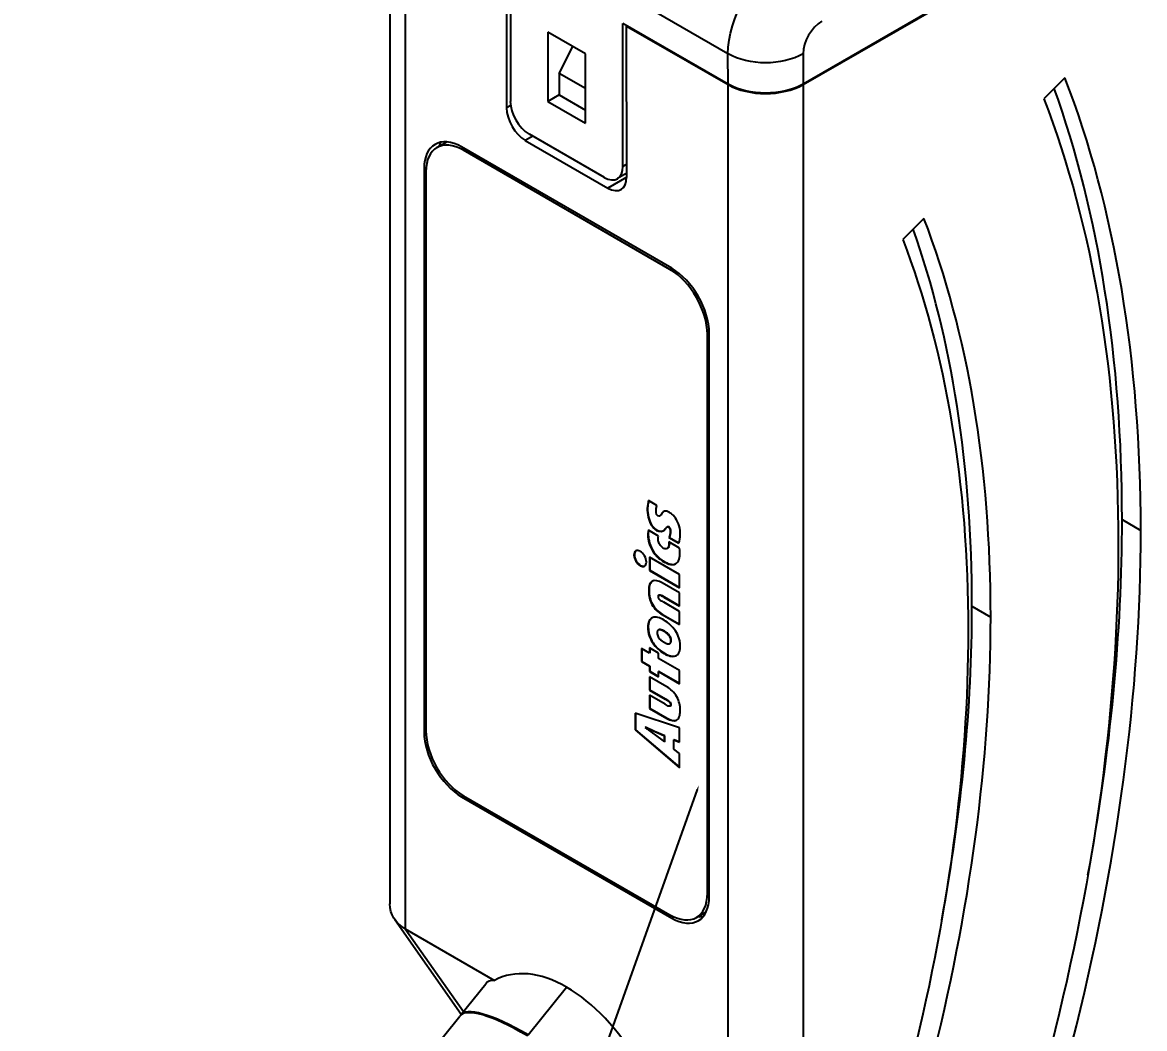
# Model space of a CAD drawing. Header units: millimetres. Extents: x -383313 to -161684, y -117025 to 99224.
# Drawn here: x -327514.59 to -327472.3, y 30512.63 to 30550.56 of the extents above; entities that cross this region are included whole.
import ezdxf
from ezdxf import colors
from ezdxf.entities.mleader import LeaderData, LeaderLine
from ezdxf.math import Vec2, Vec3

# ---------------------------------------------------------------- set-up
doc = ezdxf.new("R2010")
doc.units = ezdxf.units.MM
doc.header["$MEASUREMENT"] = 0
doc.layers.get('Defpoints').update_dxf_attribs({"color": 31})
doc.layers.add('001__КОНСТРУКТИВ__размеры внутр.', color=7, linetype='Continuous')
doc.layers.add('PV-2BB', color=7, linetype='Continuous')
doc.styles.add('PSTUDIO', font='arial.ttf')
doc.dimstyles.new('PS_TICK', dxfattribs={"dimscale": 100, "dimtxt": 2.5, "dimasz": 1, "dimexe": 2, "dimexo": 2, "dimgap": 1, "dimtad": 1, "dimdec": 0, "dimzin": 0, "dimdsep": 46, "dimtxsty": 'PSTUDIO', "dimblk": 'ARCHTICK', "dimcen": 2, "dimdle": 1.5, "dimse1": 1, "dimse2": 1, "dimadec": 0, "dimazin": 0, "dimtfac": 1, "dimtdec": 0, "dimtix": 1, "dimtmove": 1, "dimatfit": 3, "dimldrblk": 'ARCHTICK', "dimfxl": 1, "dimtolj": 1, "dimtzin": 0, "dimarcsym": 0})

# ---------------------------------------------------------------- blocks, each defined once
blk = doc.blocks.new('_ArchTick')
at = {"color": 0, "linetype": 'ByBlock', "const_width": 0.15}
blk.add_lwpolyline([(-0.5, -0.5), (0.5, 0.5)], dxfattribs=at)
blk = doc.blocks.new('*D235')
at = {"layer": '001__КОНСТРУКТИВ__размеры внутр.', "color": 0, "lineweight": -2, "ltscale": 100, "transparency": 16777216}
blk.add_line((-329738.953, 30479.019), (-327438.953, 30479.019), dxfattribs=at)
at = {"layer": 'Defpoints', "color": 0, "ltscale": 100, "transparency": 16777216}
for p in [(-329588.953, 31204.057), (-327588.953, 31204.057), (-327588.953, 30479.019)]:
    blk.add_point(p, dxfattribs=at)
at = {"layer": '001__КОНСТРУКТИВ__размеры внутр.', "color": 0, "lineweight": -2, "ltscale": 100, "transparency": 16777216, "xscale": 100, "yscale": 100, "zscale": 100, "rotation": 180}
blk.add_blockref('_ArchTick', (-329588.953, 30479.019), dxfattribs=at)
at = {"layer": '001__КОНСТРУКТИВ__размеры внутр.', "color": 0, "lineweight": -2, "ltscale": 100, "transparency": 16777216, "xscale": 100, "yscale": 100, "zscale": 100}
blk.add_blockref('_ArchTick', (-327588.953, 30479.019), dxfattribs=at)
at = {"layer": '001__КОНСТРУКТИВ__размеры внутр.', "color": 0, "ltscale": 100, "transparency": 16777216, "insert": (-328588.953, 30706.663), "char_height": 250, "attachment_point": 5, "style": 'PSTUDIO'}
blk.add_mtext('\\A1;2000', dxfattribs=at)
blk = doc.blocks.new('*U231')
at = {"layer": 'PV-2BB'}
for p, q in [((1321.006, 74.7, 1395.706), (1313.102, 66.796, 1379.898)), ((1324.149, 68.83, 1392.979), (1321.283, 74.563, 1395.846)), ((1321.046, 74.326, 1395.372), (1313.116, 66.396, 1379.512)), ((1321.946, 72.527, 1394.473), (1320.782, 71.364, 1392.146)), ((1321.983, 72.463, 1394.446), (1320.883, 71.363, 1392.246)), ((1319.216, 71.996, 1391.212), (1314.883, 67.663, 1382.546)), ((1319.216, 71.946, 1391.162), (1314.916, 67.646, 1382.562)), ((1319.253, 71.978, 1391.231), (1319.216, 71.996, 1391.212)), ((1319.549, 71.987, 1391.536), (1319.724, 71.9, 1391.623)), ((1321.749, 67.93, 1389.679), (1319.883, 71.663, 1391.546)), ((1321.716, 67.946, 1389.662), (1319.883, 71.613, 1391.496)), ((1319.916, 71.596, 1391.512), (1319.883, 71.613, 1391.496)), ((1320.855, 71.327, 1392.183), (1320.782, 71.364, 1392.146)), ((1321.916, 71.396, 1393.312), (1321.383, 70.863, 1392.246)), ((1322.249, 70.73, 1392.979), (1321.916, 71.396, 1393.312)), ((1320.782, 70.864, 1391.646), (1321.516, 69.397, 1390.913)), ((1320.916, 70.797, 1391.713), (1320.782, 70.864, 1391.646)), ((1320.883, 70.863, 1391.746), (1321.549, 69.53, 1391.079)), ((1321.383, 70.863, 1392.246), (1321.716, 70.196, 1391.912)), ((1321.583, 70.763, 1392.346), (1321.383, 70.863, 1392.246)), ((1321.749, 70.93, 1392.679), (1321.582, 70.764, 1392.346)), ((1321.749, 70.93, 1392.679), (1322.139, 70.951, 1393.09)), ((1321.983, 70.463, 1392.446), (1321.749, 70.93, 1392.679)), ((1321.582, 70.764, 1392.346), (1321.816, 70.296, 1392.112)), ((1321.716, 70.196, 1391.912), (1322.249, 70.73, 1392.979)), ((1321.883, 69.363, 1391.246), (1322.983, 70.463, 1393.446)), ((1323.916, 68.596, 1392.512), (1322.983, 70.463, 1393.446)), ((1321.849, 69.23, 1391.079), (1323.012, 70.394, 1393.406)), ((1323.019, 70.39, 1393.409), (1323.012, 70.394, 1393.406)), ((1323.012, 70.394, 1393.406), (1323.913, 68.593, 1392.506)), ((1321.849, 69.23, 1391.079), (1321.516, 69.397, 1390.913)), ((1321.949, 69.33, 1391.279), (1321.883, 69.363, 1391.246)), ((1321.88, 69.261, 1391.141), (1321.716, 69.343, 1391.059)), ((1323.916, 68.596, 1392.512), (1324.149, 68.83, 1392.979)), ((1315.983, 60.663, 1376.646), (1323.913, 68.593, 1392.506)), ((1323.919, 68.59, 1392.509), (1323.916, 68.596, 1392.512)), ((1321.716, 67.946, 1389.662), (1321.749, 67.93, 1389.679)), ((1314.916, 67.646, 1382.562), (1314.883, 67.663, 1382.546)), ((1325.149, 67.83, 1392.979), (1324.916, 67.596, 1392.512)), ((1324.913, 67.593, 1392.506), (1317.072, 59.752, 1376.824)), ((1324.916, 67.596, 1392.512), (1324.909, 67.6, 1392.509)), ((1324.913, 67.593, 1392.506), (1333.313, 63.393, 1396.706)), ((1334.243, 62.933, 1397.176), (1324.916, 67.596, 1392.512)), ((1317.416, 62.646, 1380.062), (1321.716, 66.946, 1388.662)), ((1317.416, 62.596, 1380.012), (1321.749, 66.93, 1388.679)), ((1321.749, 66.93, 1388.679), (1321.716, 66.946, 1388.662)), ((1313.048, 66.611, 1379.658), (1313.206, 64.995, 1378.201)), ((1314.883, 66.663, 1381.546), (1316.749, 62.93, 1379.679)), ((1314.916, 66.646, 1381.562), (1314.883, 66.663, 1381.546)), ((1314.916, 66.646, 1381.562), (1316.749, 62.98, 1379.729)), ((1313.116, 66.396, 1379.512), (1313.908, 64.813, 1378.721)), ((1313.116, 66.396, 1379.512), (1313.254, 64.987, 1378.241)), ((1319.727, 66.303, 1386.03), (1319.654, 66.451, 1386.105)), ((1319.515, 66.044, 1385.559), (1319.424, 66.226, 1385.65)), ((1319.693, 66.181, 1385.874), (1319.686, 66.184, 1385.87)), ((1319.047, 66.058, 1385.106), (1319.041, 66.062, 1385.102)), ((1319.229, 66.004, 1385.232), (1319.127, 65.901, 1385.028)), ((1319.232, 65.997, 1385.229), (1319.133, 65.898, 1385.031)), ((1319.496, 65.468, 1384.965), (1319.229, 66.004, 1385.232)), ((1319.536, 66.113, 1385.649), (1319.53, 66.116, 1385.646)), ((1319.707, 65.997, 1385.703), (1319.7, 66, 1385.7)), ((1319.127, 65.901, 1385.028), (1319.394, 65.366, 1384.76)), ((1319.133, 65.898, 1385.031), (1319.127, 65.901, 1385.028)), ((1319.133, 65.898, 1385.031), (1319.398, 65.369, 1384.767)), ((1319.539, 65.831, 1385.37), (1319.532, 65.834, 1385.366)), ((1319.7, 65.673, 1385.374), (1319.606, 65.862, 1385.468)), ((1319.641, 65.895, 1385.535), (1319.728, 65.719, 1385.448)), ((1319.647, 65.891, 1385.538), (1319.641, 65.895, 1385.535)), ((1319.647, 65.891, 1385.538), (1319.733, 65.721, 1385.453)), ((1319.069, 65.583, 1384.652), (1319.062, 65.587, 1384.648)), ((1319.356, 65.328, 1384.684), (1319.201, 65.638, 1384.839)), ((1318.42, 65.41, 1383.83), (1318.318, 65.308, 1383.626)), ((1318.423, 65.404, 1383.827), (1318.324, 65.305, 1383.629)), ((1318.492, 65.266, 1383.758), (1318.42, 65.41, 1383.83)), ((1318.674, 65.48, 1384.155), (1318.667, 65.484, 1384.151)), ((1318.957, 65.393, 1384.35), (1319.111, 65.083, 1384.195)), ((1318.963, 65.39, 1384.353), (1318.957, 65.393, 1384.35)), ((1318.963, 65.39, 1384.353), (1319.115, 65.087, 1384.202)), ((1319.214, 65.186, 1384.399), (1319.073, 65.467, 1384.54)), ((1319.113, 65.507, 1384.62), (1319.254, 65.226, 1384.48)), ((1319.12, 65.504, 1384.624), (1319.113, 65.507, 1384.62)), ((1319.12, 65.504, 1384.624), (1319.257, 65.229, 1384.486)), ((1319.394, 65.366, 1384.76), (1319.496, 65.468, 1384.965)), ((1311.311, 65.305, 1376.616), (1313.171, 65, 1378.171)), ((1318.318, 65.308, 1383.626), (1318.389, 65.164, 1383.554)), ((1318.324, 65.305, 1383.629), (1318.318, 65.308, 1383.626)), ((1318.324, 65.305, 1383.629), (1318.396, 65.161, 1383.557)), ((1318.389, 65.164, 1383.554), (1318.35, 65.124, 1383.474)), ((1318.396, 65.161, 1383.557), (1318.356, 65.121, 1383.477)), ((1318.396, 65.161, 1383.557), (1318.389, 65.164, 1383.554)), ((1318.531, 65.306, 1383.837), (1318.492, 65.266, 1383.758)), ((1318.498, 65.263, 1383.762), (1318.492, 65.266, 1383.758)), ((1318.534, 65.299, 1383.834), (1318.498, 65.263, 1383.762)), ((1318.613, 65.142, 1383.755), (1318.531, 65.306, 1383.837)), ((1318.574, 65.103, 1383.676), (1318.613, 65.142, 1383.755)), ((1318.793, 65.321, 1384.115), (1318.787, 65.325, 1384.111)), ((1319.111, 65.083, 1384.195), (1319.214, 65.186, 1384.399)), ((1319.254, 65.226, 1384.48), (1319.356, 65.328, 1384.684)), ((1313.185, 64.998, 1378.183), (1313.766, 64.903, 1378.669)), ((1317.841, 64.994, 1382.835), (1317.711, 64.864, 1382.575)), ((1317.845, 64.988, 1382.833), (1317.718, 64.86, 1382.578)), ((1318.318, 64.29, 1382.608), (1317.841, 64.994, 1382.835)), ((1318.167, 64.942, 1383.109), (1318.065, 64.84, 1382.904)), ((1318.17, 64.935, 1383.106), (1318.071, 64.836, 1382.908)), ((1318.307, 64.662, 1382.969), (1318.167, 64.942, 1383.109)), ((1318.309, 65.085, 1383.394), (1318.207, 64.982, 1383.189)), ((1318.207, 64.982, 1383.189), (1318.347, 64.702, 1383.049)), ((1318.214, 64.979, 1383.192), (1318.207, 64.982, 1383.189)), ((1318.313, 65.078, 1383.391), (1318.214, 64.979, 1383.192)), ((1318.214, 64.979, 1383.192), (1318.354, 64.698, 1383.052)), ((1318.464, 64.776, 1383.239), (1318.309, 65.085, 1383.394)), ((1318.35, 65.124, 1383.474), (1318.431, 64.961, 1383.392)), ((1318.356, 65.121, 1383.477), (1318.35, 65.124, 1383.474)), ((1318.356, 65.121, 1383.477), (1318.435, 64.964, 1383.399)), ((1318.431, 64.961, 1383.392), (1318.471, 65, 1383.472)), ((1318.471, 65, 1383.472), (1318.657, 64.629, 1383.286)), ((1318.478, 64.997, 1383.475), (1318.471, 65, 1383.472)), ((1318.478, 64.997, 1383.475), (1318.66, 64.632, 1383.293)), ((1318.759, 64.731, 1383.491), (1318.574, 65.103, 1383.676)), ((1318.842, 65.065, 1383.907), (1318.835, 65.069, 1383.904)), ((1318.878, 65.072, 1383.95), (1318.872, 65.075, 1383.947)), ((1325.493, 64.952, 1390.446), (1325.049, 65.072, 1390.121)), ((1317.711, 64.864, 1382.575), (1318.01, 63.982, 1381.992)), ((1317.718, 64.86, 1382.578), (1317.711, 64.864, 1382.575)), ((1317.718, 64.86, 1382.578), (1318.014, 63.986, 1382.001)), ((1317.87, 64.745, 1382.615), (1317.864, 64.748, 1382.612)), ((1317.951, 64.599, 1382.55), (1317.864, 64.748, 1382.612)), ((1317.957, 64.596, 1382.553), (1317.87, 64.745, 1382.615)), ((1318.065, 64.84, 1382.904), (1318.219, 64.531, 1382.75)), ((1318.071, 64.836, 1382.908), (1318.065, 64.84, 1382.904)), ((1318.071, 64.836, 1382.908), (1318.226, 64.528, 1382.753)), ((1318.657, 64.629, 1383.286), (1318.759, 64.731, 1383.491)), ((1317.932, 64.58, 1382.512), (1318.008, 64.383, 1382.391)), ((1318.053, 64.428, 1382.481), (1317.951, 64.599, 1382.55)), ((1317.957, 64.596, 1382.553), (1317.951, 64.599, 1382.55)), ((1318.06, 64.425, 1382.485), (1317.957, 64.596, 1382.553)), ((1318.226, 64.528, 1382.753), (1318.219, 64.531, 1382.75)), ((1318.354, 64.698, 1383.052), (1318.347, 64.702, 1383.049)), ((1318.365, 64.579, 1382.944), (1318.358, 64.582, 1382.941)), ((1318.008, 64.383, 1382.391), (1318.053, 64.428, 1382.481)), ((1318.015, 64.38, 1382.395), (1318.008, 64.383, 1382.391)), ((1318.015, 64.38, 1382.395), (1318.06, 64.425, 1382.485)), ((1318.06, 64.425, 1382.485), (1318.053, 64.428, 1382.481)), ((1318.208, 64.18, 1382.388), (1318.318, 64.29, 1382.608)), ((1318.01, 63.982, 1381.992), (1318.12, 64.092, 1382.211)), ((1318.078, 64.202, 1382.28), (1318.149, 64.273, 1382.423)), ((1318.12, 64.092, 1382.211), (1318.078, 64.202, 1382.28)), ((1318.149, 64.273, 1382.423), (1318.208, 64.18, 1382.388)), ((1318.156, 64.27, 1382.426), (1318.149, 64.273, 1382.423)), ((1318.156, 64.27, 1382.426), (1318.211, 64.183, 1382.393)), ((1328.455, 64.156, 1392.611), (1328.011, 64.275, 1392.286)), ((1313.938, 63.943, 1377.881), (1314.818, 63.799, 1378.617)), ((1316.786, 62.911, 1379.698), (1316.749, 62.93, 1379.679)), ((1317.083, 62.606, 1379.689), (1317.257, 62.519, 1379.776)), ((1317.416, 62.646, 1380.062), (1317.449, 62.63, 1380.079)), ((1323.149, 61.33, 1384.479), (1323.316, 60.996, 1384.312)), ((1325.816, 59.996, 1385.812), (1325.983, 59.663, 1385.646))]:
    blk.add_line(p, q, dxfattribs=at)
at = {"layer": 'PV-2BB', "extrusion": (-0.57735, -0.57735, 0.57735)}
for centre, major_axis, ratio, start_param, end_param in [((1319.549, 71.33, 1390.879), (0, 0.707, 0.707), 0.57735, -0.785398, 0.785398), ((1319.549, 71.28, 1390.829), (0, 0.707, 0.707), 0.57735, -0.785398, 0.785398), ((1319.749, 71.23, 1390.979), (0, 0.707, 0.707), 0.57735, 0.213756, 0.378312), ((1320.949, 71.03, 1391.979), (0, -0.354, -0.354), 0.57735, -2.356194, -0.785398), ((1321.049, 71.03, 1392.079), (0, -0.354, -0.354), 0.57735, -2.356194, -0.785398), ((1321.682, 69.564, 1391.246), (0, -0.354, -0.354), 0.57735, -0.785398, 0.785398), ((1321.716, 69.696, 1391.412), (0, -0.354, -0.354), 0.57735, -0.785398, 0.785398), ((1324.579, 68.26, 1392.839), (0.707, -0.707), 0.57735, -2.356194, -0.785398), ((1321.383, 67.613, 1388.996), (0, 0.707, 0.707), 0.57735, -2.356194, -0.785398), ((1321.416, 67.596, 1389.012), (0, 0.707, 0.707), 0.57735, -2.356194, -0.785398), ((1325.483, 67.663, 1393.146), (-0.354, 0, -0.354), 0.57735, -2.356194, -0.785398), ((1315.216, 66.996, 1382.212), (0, -0.707, -0.707), 0.57735, -2.356194, -0.785398), ((1315.249, 66.98, 1382.229), (0, -0.707, -0.707), 0.57735, -2.356194, -0.785398), ((1314.057, 62.58, 1376.636), (-0.886, 2.421, 1.535), 0.211325, -0.938882, 0), ((1314.071, 62.577, 1376.649), (-0.886, 2.421, 1.535), 0.211325, -0.938882, 0.015418), ((1314.071, 62.577, 1376.649), (-0.88, 2.405, 1.524), 0.211325, -0.938882, -0.2028), ((1303.483, 71.163, 1374.646), (20.86, 0, 20.86), 0.57735, -0.785398, -0.458058), ((1303.649, 70.83, 1374.479), (20.86, 0, 20.86), 0.57735, -0.785398, -0.436332), ((1314.652, 62.482, 1377.134), (-0.886, 2.421, 1.535), 0.211325, -0.242762, 0), ((1313.663, 62.644, 1376.307), (-0.322, -2.125, -2.447), 0.565741, -3.786473, -3.090353), ((1303.483, 71.163, 1374.646), (23.688, 0, 23.688), 0.57735, -0.785398, -0.455464), ((1303.649, 70.83, 1374.479), (23.688, 0, 23.688), 0.57735, -0.785398, -0.436332), ((1313.663, 62.644, 1376.307), (-0.322, -2.125, -2.447), 0.565741, 1.800592, 2.496712), ((1317.083, 63.313, 1380.396), (0, -0.707, -0.707), 0.57735, -0.785398, 0.785398), ((1317.083, 63.263, 1380.346), (0, -0.707, -0.707), 0.57735, -0.785398, 0.785398), ((1317.283, 63.163, 1380.446), (0, -0.707, -0.707), 0.57735, -0.378312, -0.213756), ((1303.483, 71.163, 1374.646), (20.86, 0, 20.86), 0.57735, -1.019572, -0.785398), ((1303.649, 70.83, 1374.479), (20.86, 0, 20.86), 0.57735, -1.117011, -0.785398), ((1303.483, 71.163, 1374.646), (23.688, 0, 23.688), 0.57735, -1.018807, -0.785398), ((1303.649, 70.83, 1374.479), (23.688, 0, 23.688), 0.57735, -1.117011, -0.785398)]:
    blk.add_ellipse(centre, major_axis=major_axis, ratio=ratio, start_param=start_param, end_param=end_param, dxfattribs=at)
at = {"layer": 'PV-2BB', "extrusion": (0.57735, 0.57735, -0.57735)}
for centre, major_axis, ratio, start_param, end_param in [((1325.149, 68.33, 1393.479), (1.061, 0, 1.061), 0.57735, -2.356194, -0.785398), ((1324.816, 68.496, 1393.312), (-0.707, 0.707), 0.57735, -2.356194, -0.785398), ((1324.583, 68.263, 1392.846), (-0.707, 0.707), 0.57735, -2.356194, -0.785398), ((1324.579, 68.26, 1392.839), (-0.7, 0.7), 0.57735, -2.356194, -0.785398), ((1313.872, 66.152, 1380.024), (0.817, -0.564, 0.252), 0.697902, -3.709731, -2.924333), ((1303.649, 70.83, 1374.479), (-20.435, 0, -20.435), 0.57735, -2.70526, -2.356194), ((1303.649, 70.83, 1374.479), (-23.264, 0, -23.264), 0.57735, -2.70526, -2.356194), ((1303.649, 70.83, 1374.479), (-20.435, 0, -20.435), 0.57735, -2.356194, -2.024582), ((1303.649, 70.83, 1374.479), (-23.264, 0, -23.264), 0.57735, -2.356194, -2.024582)]:
    blk.add_ellipse(centre, major_axis=major_axis, ratio=ratio, start_param=start_param, end_param=end_param, dxfattribs=at)
at = {"layer": 'PV-2BB'}
for points, knots in [([(1319.654, 66.451, 1386.105), (1319.599, 66.435, 1386.034), (1319.528, 66.381, 1385.909), (1319.491, 66.235, 1385.726), (1319.513, 66.149, 1385.662), (1319.53, 66.116, 1385.646)], [0.0674586, 0.0674586, 0.0674586, 0.0674586, 0.5522232, 0.7487021, 0.9340376, 0.9340376, 0.9340376, 0.9340376]), ([(1319.656, 66.447, 1386.103), (1319.603, 66.43, 1386.033), (1319.534, 66.376, 1385.91), (1319.497, 66.232, 1385.729), (1319.52, 66.146, 1385.666), (1319.536, 66.113, 1385.649)], [0.0803604, 0.0803604, 0.0803604, 0.0803604, 0.5522232, 0.7487021, 0.9340376, 0.9340376, 0.9340376, 0.9340376]), ([(1319.151, 66.172, 1385.323), (1319.151, 66.172, 1385.323), (1319.136, 66.202, 1385.338), (1319.095, 66.247, 1385.342), (1319.034, 66.238, 1385.272), (1319.01, 66.159, 1385.169), (1319.026, 66.09, 1385.117), (1319.041, 66.062, 1385.102)], [0.1299318, 0.1299318, 0.1299318, 0.1299318, 0.1328426, 0.3176096, 0.5034813, 0.6860897, 0.8700682, 0.8700682, 0.8700682, 0.8700682]), ([(1319.099, 66.232, 1385.331), (1319.08, 66.241, 1385.32), (1319.041, 66.234, 1385.274), (1319.016, 66.156, 1385.172), (1319.033, 66.087, 1385.12), (1319.047, 66.058, 1385.106)], [0.3249623, 0.3249623, 0.3249623, 0.3249623, 0.5034813, 0.6860897, 0.8700682, 0.8700682, 0.8700682, 0.8700682]), ([(1319.424, 66.226, 1385.65), (1319.401, 66.218, 1385.619), (1319.36, 66.183, 1385.543), (1319.318, 66.09, 1385.408), (1319.318, 65.97, 1385.288), (1319.347, 65.862, 1385.209), (1319.385, 65.775, 1385.159), (1319.43, 65.696, 1385.126), (1319.49, 65.621, 1385.111), (1319.569, 65.579, 1385.148), (1319.646, 65.604, 1385.249), (1319.684, 65.647, 1385.331), (1319.7, 65.673, 1385.374)], [0.0320398, 0.0320398, 0.0320398, 0.0320398, 0.1315915, 0.239456, 0.3542651, 0.4211102, 0.500021, 0.5772875, 0.642423, 0.7536809, 0.8611559, 0.9680342, 0.9680342, 0.9680342, 0.9680342]), ([(1319.426, 66.221, 1385.648), (1319.406, 66.213, 1385.618), (1319.366, 66.178, 1385.544), (1319.325, 66.087, 1385.412), (1319.325, 65.967, 1385.292), (1319.354, 65.858, 1385.212), (1319.391, 65.771, 1385.163), (1319.436, 65.693, 1385.129), (1319.484, 65.634, 1385.118), (1319.516, 65.61, 1385.127), (1319.531, 65.602, 1385.134)], [0.0382206, 0.0382206, 0.0382206, 0.0382206, 0.1315915, 0.239456, 0.3542651, 0.4211102, 0.500021, 0.5772875, 0.642423, 0.6997284, 0.6997284, 0.6997284, 0.6997284]), ([(1319.658, 66.212, 1385.87), (1319.641, 66.246, 1385.887), (1319.689, 66.288, 1385.977), (1319.716, 66.3, 1386.015), (1319.727, 66.303, 1386.03)], [0.0192308, 0.0192308, 0.0192308, 0.0192308, 0.6404837, 0.9807692, 0.9807692, 0.9807692, 0.9807692]), ([(1319.728, 65.719, 1385.448), (1319.759, 65.727, 1385.486), (1319.814, 65.755, 1385.569), (1319.87, 65.837, 1385.707), (1319.883, 65.937, 1385.82), (1319.867, 66.02, 1385.887), (1319.843, 66.078, 1385.921), (1319.815, 66.126, 1385.941), (1319.779, 66.164, 1385.943), (1319.736, 66.179, 1385.914), (1319.696, 66.174, 1385.871), (1319.666, 66.196, 1385.862), (1319.658, 66.212, 1385.87)], [0.0403757, 0.0403757, 0.0403757, 0.0403757, 0.2171553, 0.3679049, 0.4972064, 0.5609019, 0.6298248, 0.6900015, 0.7389131, 0.8241842, 0.8989212, 0.9576493, 0.9576493, 0.9576493, 0.9576493]), ([(1319.041, 66.062, 1385.102), (1319.055, 66.033, 1385.088), (1319.096, 65.987, 1385.083), (1319.158, 65.994, 1385.152), (1319.182, 66.074, 1385.256), (1319.166, 66.143, 1385.309), (1319.151, 66.172, 1385.323)], [0.1299318, 0.1299318, 0.1299318, 0.1299318, 0.3157453, 0.5014268, 0.6868505, 0.8700682, 0.8700682, 0.8700682, 0.8700682]), ([(1319.487, 65.882, 1385.369), (1319.483, 65.89, 1385.373), (1319.479, 65.899, 1385.378), (1319.476, 65.909, 1385.385), (1319.473, 65.918, 1385.391), (1319.471, 65.928, 1385.399), (1319.469, 65.938, 1385.407), (1319.467, 65.948, 1385.415), (1319.466, 65.957, 1385.423), (1319.466, 65.967, 1385.432), (1319.465, 65.976, 1385.441), (1319.466, 65.985, 1385.451), (1319.467, 65.992, 1385.46), (1319.47, 66.006, 1385.476), (1319.476, 66.018, 1385.494), (1319.486, 66.027, 1385.513), (1319.494, 66.034, 1385.528), (1319.503, 66.04, 1385.543), (1319.515, 66.044, 1385.559)], [0, 0, 0, 0, 0.125, 0.125, 0.125, 0.25, 0.25, 0.25, 0.375, 0.375, 0.375, 0.5, 0.5, 0.5, 0.75, 0.75, 0.75, 1, 1, 1, 1]), ([(1319.53, 66.116, 1385.646), (1319.557, 66.061, 1385.618), (1319.624, 66.004, 1385.627), (1319.679, 66.01, 1385.689), (1319.72, 65.992, 1385.712), (1319.724, 65.943, 1385.667), (1319.693, 65.911, 1385.605), (1319.664, 65.897, 1385.561), (1319.641, 65.895, 1385.535)], [0.0687393, 0.0687393, 0.0687393, 0.0687393, 0.3869993, 0.5116322, 0.5945143, 0.6473647, 0.7242229, 0.9317539, 0.9317539, 0.9317539, 0.9317539]), ([(1319.707, 65.997, 1385.703), (1319.714, 65.993, 1385.707), (1319.727, 65.982, 1385.709), (1319.731, 65.94, 1385.67), (1319.7, 65.908, 1385.608), (1319.671, 65.894, 1385.564), (1319.647, 65.891, 1385.538)], [0.5418492, 0.5418492, 0.5418492, 0.5418492, 0.5945143, 0.6473647, 0.7242229, 0.9317539, 0.9317539, 0.9317539, 0.9317539]), ([(1319.771, 66.164, 1385.935), (1319.761, 66.168, 1385.929), (1319.736, 66.175, 1385.911), (1319.712, 66.172, 1385.884), (1319.695, 66.18, 1385.874), (1319.693, 66.181, 1385.874)], [0.774105, 0.774105, 0.774105, 0.774105, 0.8241842, 0.8989212, 0.9070838, 0.9070838, 0.9070838, 0.9070838]), ([(1319.201, 65.638, 1384.839), (1319.17, 65.7, 1384.87), (1319.105, 65.789, 1384.894), (1319.028, 65.796, 1384.824), (1318.988, 65.779, 1384.767), (1318.951, 65.748, 1384.7), (1318.914, 65.698, 1384.612), (1318.886, 65.577, 1384.463), (1318.925, 65.457, 1384.382), (1318.957, 65.393, 1384.35)], [0.0439455, 0.0439455, 0.0439455, 0.0439455, 0.2661652, 0.3730449, 0.4333046, 0.500405, 0.6229049, 0.7288059, 0.9580532, 0.9580532, 0.9580532, 0.9580532]), ([(1319.085, 65.78, 1384.866), (1319.065, 65.79, 1384.855), (1319.033, 65.792, 1384.825), (1318.995, 65.776, 1384.771), (1318.958, 65.745, 1384.703), (1318.921, 65.694, 1384.615), (1318.893, 65.574, 1384.467), (1318.931, 65.454, 1384.385), (1318.963, 65.39, 1384.353)], [0.2724395, 0.2724395, 0.2724395, 0.2724395, 0.3730449, 0.4333046, 0.500405, 0.6229049, 0.7288059, 0.9580532, 0.9580532, 0.9580532, 0.9580532]), ([(1319.606, 65.862, 1385.468), (1319.588, 65.839, 1385.427), (1319.57, 65.828, 1385.398), (1319.552, 65.829, 1385.381), (1319.541, 65.829, 1385.37), (1319.53, 65.834, 1385.364), (1319.517, 65.844, 1385.361), (1319.505, 65.854, 1385.359), (1319.495, 65.866, 1385.361), (1319.487, 65.882, 1385.369)], [0, 0, 0, 0, 0.5, 0.5, 0.5, 0.75, 0.75, 0.75, 1, 1, 1, 1]), ([(1319.61, 65.855, 1385.465), (1319.593, 65.834, 1385.427), (1319.576, 65.824, 1385.4), (1319.559, 65.825, 1385.384), (1319.552, 65.826, 1385.378), (1319.546, 65.827, 1385.373), (1319.539, 65.831, 1385.37)], [0.0287754, 0.0287754, 0.0287754, 0.0287754, 0.5, 0.5, 0.5, 0.646226, 0.646226, 0.646226, 0.646226]), ([(1319.073, 65.467, 1384.54), (1319.061, 65.491, 1384.552), (1319.042, 65.522, 1384.564), (1319.035, 65.569, 1384.604), (1319.045, 65.584, 1384.629), (1319.058, 65.591, 1384.65), (1319.087, 65.566, 1384.652), (1319.101, 65.532, 1384.633), (1319.113, 65.507, 1384.62)], [0.1196245, 0.1196245, 0.1196245, 0.1196245, 0.3604819, 0.4295532, 0.5036512, 0.5757383, 0.6448425, 0.8843932, 0.8843932, 0.8843932, 0.8843932]), ([(1319.069, 65.583, 1384.652), (1319.072, 65.581, 1384.654), (1319.094, 65.561, 1384.655), (1319.108, 65.528, 1384.636), (1319.12, 65.504, 1384.624)], [0.5888959, 0.5888959, 0.5888959, 0.5888959, 0.6448425, 0.8843932, 0.8843932, 0.8843932, 0.8843932]), ([(1318.667, 65.484, 1384.151), (1318.657, 65.473, 1384.13), (1318.639, 65.45, 1384.089), (1318.615, 65.393, 1384.008), (1318.608, 65.302, 1383.91), (1318.633, 65.182, 1383.814), (1318.68, 65.066, 1383.747), (1318.741, 64.964, 1383.705), (1318.813, 64.89, 1383.704), (1318.877, 64.87, 1383.747), (1318.923, 64.883, 1383.806), (1318.944, 64.899, 1383.843), (1318.955, 64.909, 1383.864)], [0.0700735, 0.0700735, 0.0700735, 0.0700735, 0.1316353, 0.1868412, 0.2876411, 0.3896955, 0.4998342, 0.6102368, 0.7123968, 0.8132463, 0.868442, 0.9299265, 0.9299265, 0.9299265, 0.9299265]), ([(1318.674, 65.48, 1384.155), (1318.664, 65.47, 1384.134), (1318.646, 65.447, 1384.093), (1318.622, 65.39, 1384.012), (1318.614, 65.299, 1383.913), (1318.639, 65.178, 1383.818), (1318.687, 65.063, 1383.75), (1318.748, 64.961, 1383.709), (1318.801, 64.906, 1383.707), (1318.83, 64.889, 1383.719), (1318.835, 64.887, 1383.721)], [0.0700735, 0.0700735, 0.0700735, 0.0700735, 0.1316353, 0.1868412, 0.2876411, 0.3896955, 0.4998342, 0.6102368, 0.7123968, 0.7311162, 0.7311162, 0.7311162, 0.7311162]), ([(1318.955, 64.909, 1383.864), (1318.965, 64.92, 1383.885), (1318.983, 64.943, 1383.926), (1319.007, 65, 1384.007), (1319.014, 65.091, 1384.106), (1318.989, 65.212, 1384.201), (1318.941, 65.327, 1384.269), (1318.88, 65.429, 1384.31), (1318.809, 65.503, 1384.312), (1318.745, 65.523, 1384.268), (1318.699, 65.51, 1384.209), (1318.678, 65.494, 1384.172), (1318.667, 65.484, 1384.151)], [0.0700735, 0.0700735, 0.0700735, 0.0700735, 0.1316666, 0.1868375, 0.2876735, 0.3898374, 0.5002411, 0.6103811, 0.7124393, 0.8132257, 0.8684068, 0.9299265, 0.9299265, 0.9299265, 0.9299265]), ([(1318.794, 65.503, 1384.297), (1318.777, 65.511, 1384.288), (1318.746, 65.518, 1384.264), (1318.706, 65.507, 1384.213), (1318.684, 65.491, 1384.175), (1318.674, 65.48, 1384.155)], [0.7402386, 0.7402386, 0.7402386, 0.7402386, 0.8132257, 0.8684068, 0.9299265, 0.9299265, 0.9299265, 0.9299265]), ([(1318.75, 65.318, 1384.068), (1318.746, 65.312, 1384.058), (1318.737, 65.302, 1384.039), (1318.732, 65.274, 1384.006), (1318.737, 65.239, 1383.975), (1318.75, 65.198, 1383.948), (1318.766, 65.162, 1383.928), (1318.781, 65.133, 1383.915), (1318.793, 65.114, 1383.907), (1318.804, 65.098, 1383.901), (1318.815, 65.084, 1383.899), (1318.825, 65.075, 1383.9), (1318.835, 65.068, 1383.903), (1318.845, 65.065, 1383.91), (1318.855, 65.065, 1383.92), (1318.864, 65.068, 1383.932), (1318.869, 65.073, 1383.942), (1318.872, 65.075, 1383.947)], [0, 0, 0, 0, 0.08791, 0.166779, 0.257514, 0.365699, 0.499028, 0.568447, 0.630978, 0.687164, 0.737748, 0.783749, 0.826512, 0.867703, 0.909176, 0.952749, 1, 1, 1, 1]), ([(1318.872, 65.075, 1383.947), (1318.877, 65.083, 1383.96), (1318.888, 65.097, 1383.985), (1318.889, 65.139, 1384.028), (1318.876, 65.187, 1384.063), (1318.857, 65.228, 1384.085), (1318.841, 65.26, 1384.101), (1318.829, 65.279, 1384.109), (1318.818, 65.296, 1384.114), (1318.807, 65.309, 1384.116), (1318.797, 65.319, 1384.115), (1318.786, 65.325, 1384.112), (1318.777, 65.329, 1384.105), (1318.767, 65.329, 1384.096), (1318.758, 65.325, 1384.083), (1318.753, 65.321, 1384.073), (1318.75, 65.318, 1384.068)], [0, 0, 0, 0, 0.110915, 0.214475, 0.337933, 0.498721, 0.568234, 0.630842, 0.687085, 0.737709, 0.783732, 0.826504, 0.867695, 0.909164, 0.952739, 1, 1, 1, 1]), ([(1318.878, 65.072, 1383.95), (1318.884, 65.079, 1383.963), (1318.895, 65.094, 1383.989), (1318.896, 65.136, 1384.031), (1318.882, 65.184, 1384.066), (1318.864, 65.225, 1384.089), (1318.847, 65.257, 1384.104), (1318.836, 65.276, 1384.112), (1318.825, 65.292, 1384.117), (1318.814, 65.306, 1384.119), (1318.803, 65.315, 1384.119), (1318.797, 65.32, 1384.116), (1318.793, 65.321, 1384.115)], [0, 0, 0, 0, 0.1109149, 0.2144755, 0.3379328, 0.4987211, 0.568234, 0.6308416, 0.6870848, 0.7377088, 0.7837323, 0.8249394, 0.8249394, 0.8249394, 0.8249394]), ([(1318.842, 65.065, 1383.907), (1318.842, 65.065, 1383.907), (1318.845, 65.064, 1383.909), (1318.852, 65.061, 1383.913), (1318.861, 65.062, 1383.923), (1318.87, 65.065, 1383.935), (1318.876, 65.069, 1383.945), (1318.878, 65.072, 1383.95)], [0.824886, 0.824886, 0.824886, 0.824886, 0.8265122, 0.8677029, 0.9091757, 0.9527492, 1, 1, 1, 1]), ([(1317.864, 64.748, 1382.612), (1317.867, 64.74, 1382.607), (1317.877, 64.716, 1382.593), (1317.894, 64.675, 1382.569), (1317.914, 64.627, 1382.54), (1317.926, 64.595, 1382.521), (1317.932, 64.58, 1382.512)], [0, 0, 0, 0, 0.136001, 0.428628, 0.746581, 1, 1, 1, 1]), ([(1318.219, 64.531, 1382.75), (1318.25, 64.469, 1382.719), (1318.315, 64.38, 1382.695), (1318.392, 64.373, 1382.766), (1318.432, 64.39, 1382.822), (1318.469, 64.421, 1382.89), (1318.506, 64.471, 1382.977), (1318.534, 64.592, 1383.126), (1318.496, 64.712, 1383.207), (1318.464, 64.776, 1383.239)], [0.0439358, 0.0439358, 0.0439358, 0.0439358, 0.2662307, 0.3732049, 0.4335091, 0.5006236, 0.6230875, 0.7290117, 0.9580587, 0.9580587, 0.9580587, 0.9580587]), ([(1318.347, 64.702, 1383.049), (1318.359, 64.677, 1383.037), (1318.378, 64.647, 1383.024), (1318.385, 64.6, 1382.985), (1318.375, 64.585, 1382.96), (1318.362, 64.578, 1382.939), (1318.333, 64.603, 1382.937), (1318.319, 64.637, 1382.957), (1318.307, 64.662, 1382.969)], [0.1195616, 0.1195616, 0.1195616, 0.1195616, 0.3603681, 0.4294166, 0.5031671, 0.5754449, 0.6449149, 0.884294, 0.884294, 0.884294, 0.884294]), ([(1318.354, 64.698, 1383.052), (1318.366, 64.674, 1383.04), (1318.384, 64.644, 1383.028), (1318.392, 64.597, 1382.989), (1318.382, 64.582, 1382.964), (1318.372, 64.576, 1382.948), (1318.366, 64.578, 1382.945), (1318.365, 64.579, 1382.944)], [0.1195616, 0.1195616, 0.1195616, 0.1195616, 0.3603681, 0.4294166, 0.5031671, 0.5754449, 0.5885251, 0.5885251, 0.5885251, 0.5885251])]:
    blk.add_open_spline(points, degree=3, knots=knots, dxfattribs=at)
for points in [[(1319.047, 66.058, 1385.106), (1319.061, 66.031, 1385.092), (1319.08, 66.009, 1385.089), (1319.1, 65.998, 1385.097)], [(1319.536, 66.113, 1385.649), (1319.558, 66.069, 1385.627), (1319.592, 66.035, 1385.627), (1319.624, 66.018, 1385.641)], [(1318.226, 64.528, 1382.753), (1318.256, 64.467, 1382.723), (1318.299, 64.409, 1382.707), (1318.341, 64.385, 1382.727)]]:
    blk.add_open_spline(points, degree=3, dxfattribs=at)

msp = doc.modelspace()

# ---------------------------------------------------------------- block references
at = {"layer": 'PV-2BB', "extrusion": (0, 0.816497, 0.57735), "xscale": 2, "yscale": 2, "zscale": 2, "rotation": 225}
msp.add_blockref('*U231', (329263.28459, -15667.71941, 22157.50128), dxfattribs=at)

# ---------------------------------------------------------------- dimensions: what is measured, and where the dimension line sits
at = {"layer": '001__КОНСТРУКТИВ__размеры внутр.', "ltscale": 100}
dim = msp.add_linear_dim(base=(-327588.95318, 30479.01929), p1=(-329588.95318, 31204.05688), p2=(-327588.95318, 31204.05688), dimstyle='PS_TICK', dxfattribs=at)
dim.commit()
dim.dimension.update_dxf_attribs({"geometry": '*D235', "text_midpoint": (-328588.95318, 30706.66254)})

# ---------------------------------------------------------------- leaders
at = {"ltscale": 100}
ml = msp.add_multileader_mtext('Standard', dxfattribs=at)
ml.set_content('Bl-14.2', color=256)
ml.set_leader_properties()
ml.build(insert=Vec2(0, 0))
ml.multileader.update_dxf_attribs({"text_right_attachment_type": 6, "dogleg_length": 0.36, "arrow_head_size": 0.18})
ctx = ml.context
ctx.base_point, ctx.char_height, ctx.arrow_head_size, ctx.landing_gap_size, ctx.plane_origin = Vec3(-328064.74443, 30244.02983), 80, 0.18, 0.09, Vec3(-329036.90376, 29690.00771)
ctx.right_attachment, ctx.text_align_type = 6, 2
notes = []
notes.append((ctx, [(1, (1, 1, 0), (-327608.19154, 30188.02983), (-1, 0), 43.03956, [(0, [(-327489.09084, 30521.80684)], 0, [])])]))
ctx.mtext.insert, ctx.mtext.alignment, ctx.mtext.flow_direction = Vec3(-327651.3211, 30284.02983), 3, 5
for ctx, leaders in notes:
    for number, flags, end, landing, length, lines in leaders:
        leader = LeaderData()
        leader.index, (leader.has_last_leader_line, leader.has_dogleg_vector, leader.attachment_direction) = number, flags
        leader.last_leader_point, leader.dogleg_vector, leader.dogleg_length = Vec3(end), Vec3(landing), length
        for number, points, colour, breaks in lines:
            line = LeaderLine()
            line.index, line.vertices, line.color, line.breaks = number, Vec3.list(points), colors.encode_raw_color(colour), breaks
            leader.lines.append(line)
        ctx.leaders.append(leader)

doc.saveas('drawing.dxf')
